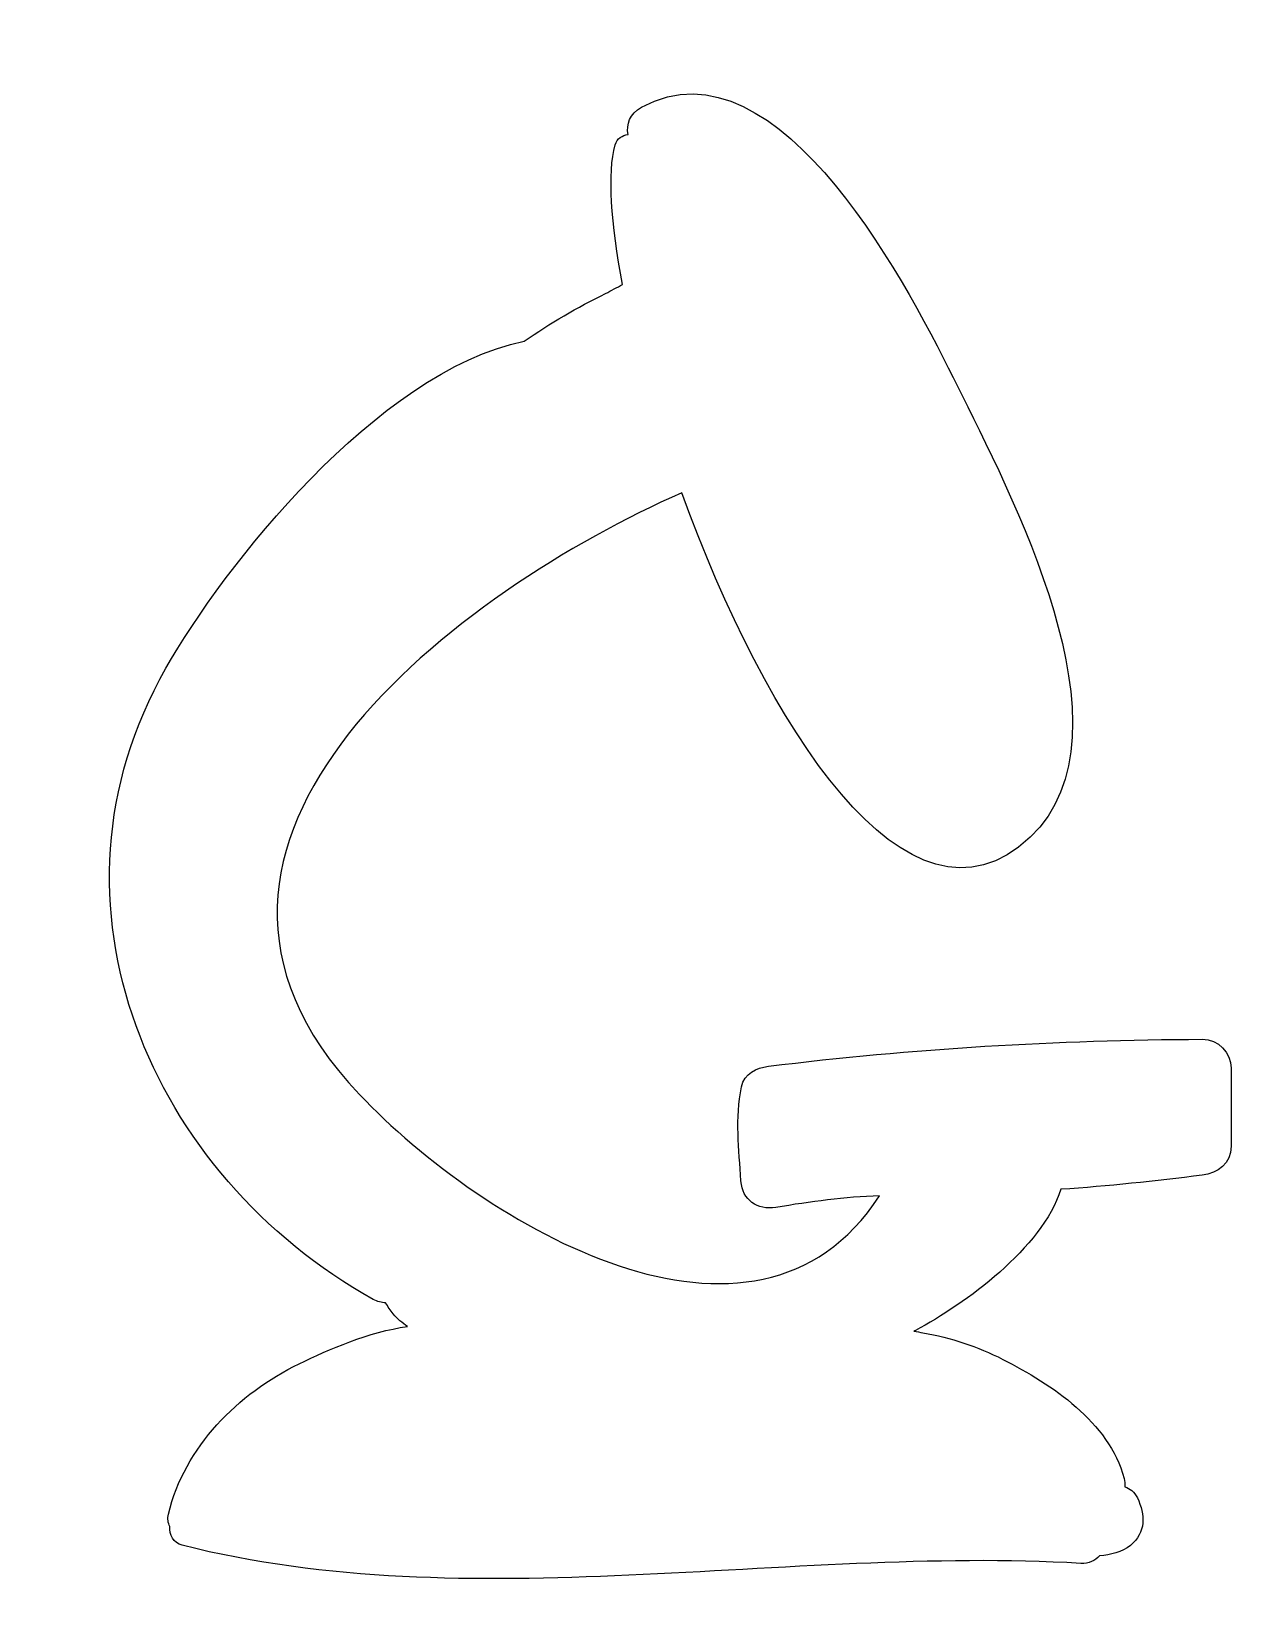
# Model space of a CAD drawing. Header units: centimetres. Extents: x -2.14 to 1.96, y -2.69 to 2.74.
import ezdxf

# ---------------------------------------------------------------- set-up
doc = ezdxf.new("R2010")
doc.units = ezdxf.units.CM
doc.header["$MEASUREMENT"] = 0
doc.layers.add('Layer 1', color=7, linetype='Continuous')

msp = doc.modelspace()

# ---------------------------------------------------------------- linework, layer by layer
at = {"layer": 'Layer 1'}
msp.add_open_spline([(1.86137, -0.70646), (1.36512, -0.70919), (0.87148, -0.7372), (0.37899, -0.79896), (0.37899, -0.79896), (0.33835, -0.80407), (0.2962, -0.8241), (0.28691, -0.86905), (0.28691, -0.86905), (0.26442, -0.97785), (0.27847, -1.08053), (0.28522, -1.19092), (0.28522, -1.19092), (0.28919, -1.25625), (0.34171, -1.29157), (0.40391, -1.28135), (0.40391, -1.28135), (0.52266, -1.26185), (0.64013, -1.24534), (0.75885, -1.2415), (0.75885, -1.2415), (0.33266, -1.89656), (-0.59616, -1.34043), (-1.01844, -0.89535), (-1.01844, -0.89535), (-1.84349, -0.02577), (-0.66178, 0.83357), (0.0827, 1.1611), (0.0827, 1.1611), (0.36787, 0.37695), (0.85602, -0.40947), (1.2734, -0.01593), (1.2734, -0.01593), (1.649, 0.33819), (1.19529, 1.17895), (1.02496, 1.52529), (1.02496, 1.52529), (0.87568, 1.82877), (0.41856, 2.73735), (-0.0548, 2.47917), (-0.0548, 2.47917), (-0.09528, 2.4571), (-0.10711, 2.4203), (-0.10057, 2.38585), (-0.10057, 2.38585), (-0.11988, 2.38397), (-0.13827, 2.37291), (-0.14449, 2.35063), (-0.14449, 2.35063), (-0.17127, 2.25496), (-0.15957, 2.08298), (-0.11922, 1.87353), (-0.11922, 1.87353), (-0.13875, 1.8634), (-0.15803, 1.85287), (-0.17716, 1.84212), (-0.17716, 1.84212), (-0.27384, 1.7959), (-0.36668, 1.74068), (-0.45534, 1.6793), (-0.45534, 1.6793), (-0.96051, 1.57566), (-1.48383, 0.90531), (-1.67951, 0.56196), (-1.67951, 0.56196), (-2.13822, -0.24296), (-1.7296, -1.17299), (-0.97138, -1.59561), (-0.97138, -1.59561), (-0.95677, -1.60376), (-0.9427, -1.60678), (-0.92918, -1.6073), (-0.92918, -1.6073), (-0.92116, -1.62026), (-0.91301, -1.63318), (-0.90283, -1.64527), (-0.90283, -1.64527), (-0.88881, -1.66194), (-0.87198, -1.67599), (-0.85399, -1.68842), (-0.85399, -1.68842), (-0.98602, -1.70625), (-1.12357, -1.76671), (-1.22443, -1.81574), (-1.22443, -1.81574), (-1.43419, -1.91774), (-1.6158, -2.09956), (-1.67128, -2.32959), (-1.67128, -2.32959), (-1.67509, -2.34544), (-1.67236, -2.35978), (-1.66646, -2.37229), (-1.66646, -2.37229), (-1.66821, -2.39957), (-1.65506, -2.42804), (-1.62368, -2.43603), (-1.62368, -2.43603), (-0.64295, -2.68566), (0.44089, -2.43973), (1.44631, -2.498), (1.44631, -2.498), (1.47449, -2.49964), (1.49544, -2.4885), (1.51037, -2.47196), (1.51037, -2.47196), (1.54871, -2.46939), (1.58657, -2.46058), (1.6161, -2.43674), (1.6161, -2.43674), (1.67005, -2.39316), (1.66658, -2.33128), (1.63965, -2.27389), (1.63965, -2.27389), (1.63005, -2.25341), (1.61428, -2.24182), (1.5966, -2.23608), (1.5966, -2.23608), (1.59692, -2.22671), (1.59737, -2.21729), (1.59464, -2.2075), (1.59464, -2.2075), (1.54098, -2.01303), (1.34929, -1.88767), (1.18004, -1.80068), (1.18004, -1.80068), (1.09355, -1.75623), (1.00264, -1.72673), (0.90707, -1.70958), (0.90707, -1.70958), (0.89765, -1.70789), (0.88686, -1.70614), (0.87558, -1.70461), (0.87558, -1.70461), (0.87751, -1.70363), (0.87997, -1.70244), (0.8814, -1.70167), (0.8814, -1.70167), (1.05317, -1.60944), (1.3128, -1.42259), (1.37816, -1.21944), (1.37816, -1.21944), (1.53956, -1.2087), (1.70021, -1.19113), (1.8614, -1.17131), (1.8614, -1.17131), (1.91498, -1.16472), (1.96027, -1.13128), (1.96035, -1.07236), (1.96035, -1.07236), (1.96046, -0.98341), (1.96051, -0.89448), (1.96043, -0.80553), (1.96043, -0.80553), (1.96035, -0.75173), (1.9154, -0.70617), (1.86137, -0.70646)], degree=3, knots=[0, 0, 0, 0, 0.025, 0.025, 0.025, 0.025, 0.05, 0.05, 0.05, 0.05, 0.075, 0.075, 0.075, 0.075, 0.1, 0.1, 0.1, 0.1, 0.125, 0.125, 0.125, 0.125, 0.15, 0.15, 0.15, 0.15, 0.175, 0.175, 0.175, 0.175, 0.2, 0.2, 0.2, 0.2, 0.225, 0.225, 0.225, 0.225, 0.25, 0.25, 0.25, 0.25, 0.275, 0.275, 0.275, 0.275, 0.3, 0.3, 0.3, 0.3, 0.325, 0.325, 0.325, 0.325, 0.35, 0.35, 0.35, 0.35, 0.375, 0.375, 0.375, 0.375, 0.4, 0.4, 0.4, 0.4, 0.425, 0.425, 0.425, 0.425, 0.45, 0.45, 0.45, 0.45, 0.475, 0.475, 0.475, 0.475, 0.5, 0.5, 0.5, 0.5, 0.525, 0.525, 0.525, 0.525, 0.55, 0.55, 0.55, 0.55, 0.575, 0.575, 0.575, 0.575, 0.6, 0.6, 0.6, 0.6, 0.625, 0.625, 0.625, 0.625, 0.65, 0.65, 0.65, 0.65, 0.675, 0.675, 0.675, 0.675, 0.7, 0.7, 0.7, 0.7, 0.725, 0.725, 0.725, 0.725, 0.75, 0.75, 0.75, 0.75, 0.775, 0.775, 0.775, 0.775, 0.8, 0.8, 0.8, 0.8, 0.825, 0.825, 0.825, 0.825, 0.85, 0.85, 0.85, 0.85, 0.875, 0.875, 0.875, 0.875, 0.9, 0.9, 0.9, 0.9, 0.925, 0.925, 0.925, 0.925, 0.95, 0.95, 0.95, 0.95, 1, 1, 1, 1], dxfattribs=at)

doc.saveas('drawing.dxf')
